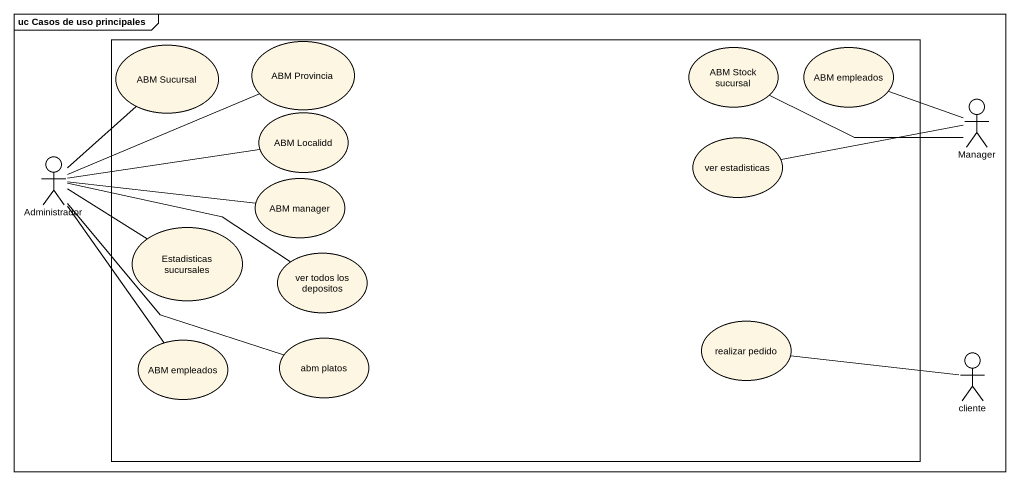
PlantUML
@startuml
mainframe uc Casos de uso principales
rectangle " " as rectangle1 {
  usecase "ABM Sucursal" as ABM_Sucursal
  usecase "ABM Provincia" as ABM_Provincia
  usecase "ABM Stock sucursal" as ABM_Stock_sucursal
  usecase "ABM empleados" as ABM_empleados
  usecase "ABM Localidd" as ABM_Localidd
  usecase "ver estadisticas" as ver_estadisticas
  usecase "ABM manager" as ABM_manager
  usecase "Estadisticas sucursales" as Estadisticas_sucursales
  usecase "ver todos los depositos" as ver_todos_los_depositos
  usecase "abm platos" as abm_platos
  usecase "realizar pedido" as realizar_pedido
  usecase "ABM empleados" as ABM_empleados_2
}
actor Manager
actor Administrador
actor cliente
Manager -left- ABM_Stock_sucursal
Manager -left- ABM_empleados
Manager -left- ver_estadisticas
Administrador -up- ABM_Sucursal
Administrador -right- ABM_Provincia
Administrador -right- ABM_Localidd
Administrador -right- ABM_manager
Administrador -right- Estadisticas_sucursales
Administrador -right- ver_todos_los_depositos
Administrador -- abm_platos
Administrador -- ABM_empleados_2
cliente -left- realizar_pedido
@enduml
